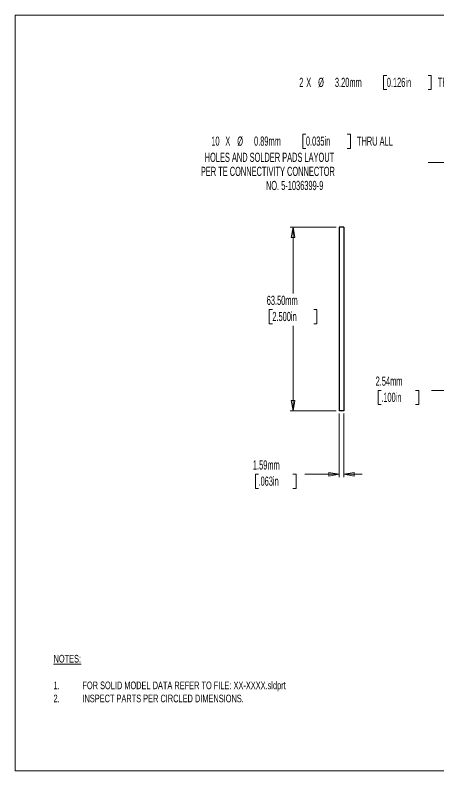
# Model space of a CAD drawing. Header units: millimetres. Extents: x 11 to 423, y 8 to 270.
# Drawn here: x 10.9 to 157.6, y 8.3 to 269.9 of the extents above; entities that cross this region are included whole.
import ezdxf

# ---------------------------------------------------------------- set-up
doc = ezdxf.new("R2010")
doc.units = ezdxf.units.MM
doc.styles.add('SLDTEXTSTYLE0', font='TXT', dxfattribs={"width": 0.605})
doc.dimstyles.new('SLDDIMSTYLE4', dxfattribs={"dimtxt": 3.175, "dimasz": 3.556, "dimexe": 0, "dimexo": 0.0625, "dimgap": 0.79375, "dimtad": 0, "dimtih": 1, "dimtoh": 1, "dimdec": 4, "dimrnd": 1e-09, "dimdsep": 46, "dimtxsty": 'SLDTEXTSTYLE0', "dimblk1": 'NONE', "dimblk2": 'CLOSED', "dimsah": 1, "dimcen": 0, "dimadec": 0, "dimazin": 2, "dimtfac": 1, "dimtmove": 0, "dimatfit": 3, "dimldrblk": 'NONE', "dimfxl": 1, "dimfrac": 2, "dimtolj": 1, "dimtzin": 12, "dimarcsym": 0})
doc.dimstyles.new('SLDDIMSTYLE5', dxfattribs={"dimtxt": 3.175, "dimasz": 3.556, "dimexe": 0, "dimexo": 0.0625, "dimgap": 0.79375, "dimtad": 0, "dimtih": 1, "dimtoh": 1, "dimrnd": 1e-09, "dimzin": 12, "dimdsep": 46, "dimtxsty": 'SLDTEXTSTYLE0', "dimblk1": 'CLOSED', "dimblk2": 'CLOSED', "dimsah": 1, "dimcen": 0.09, "dimadec": 0, "dimazin": 3, "dimtfac": 1, "dimtmove": 0, "dimatfit": 0, "dimldrblk": 'CLOSED', "dimfxl": 1, "dimfrac": 2, "dimtolj": 1, "dimtzin": 12, "dimarcsym": 0})
doc.dimstyles.new('SLDDIMSTYLE6', dxfattribs={"dimtxt": 3.175, "dimasz": 3.556, "dimexe": 0, "dimexo": 0.0625, "dimgap": 0.79375, "dimtad": 0, "dimtih": 1, "dimtoh": 1, "dimdec": 4, "dimrnd": 1e-09, "dimzin": 12, "dimdsep": 46, "dimtxsty": 'SLDTEXTSTYLE0', "dimblk1": 'NONE', "dimblk2": 'CLOSED', "dimsah": 1, "dimcen": 0, "dimadec": 0, "dimazin": 3, "dimtfac": 1, "dimtmove": 0, "dimatfit": 3, "dimldrblk": 'NONE', "dimfxl": 1, "dimfrac": 2, "dimtolj": 1, "dimtzin": 12, "dimarcsym": 0})
doc.dimstyles.new('SLDDIMSTYLE8', dxfattribs={"dimtxt": 3.175, "dimasz": 3.556, "dimexe": 0, "dimexo": 0.0625, "dimgap": 0.79375, "dimtad": 0, "dimtih": 1, "dimtoh": 1, "dimrnd": 1e-09, "dimzin": 4, "dimdsep": 46, "dimtxsty": 'SLDTEXTSTYLE0', "dimblk1": 'CLOSED', "dimblk2": 'CLOSED', "dimsah": 1, "dimcen": 0.09, "dimadec": 0, "dimazin": 1, "dimtfac": 1, "dimtofl": 0, "dimtmove": 0, "dimatfit": 3, "dimldrblk": 'CLOSED', "dimfxl": 1, "dimfrac": 2, "dimtolj": 1, "dimtzin": 12, "dimarcsym": 0})

# ---------------------------------------------------------------- blocks, each defined once
blk = doc.blocks.new('SW_NOTE_0')
at = {"color": 0, "linetype": 'Continuous', "lineweight": 0, "attachment_point": 1, "style": 'SLDTEXTSTYLE0'}
for s, insert, char_height in [('\\LNOTES:', (0, 3.41), 2.646), ('1.', (0, -5.82), 2.646), ('FOR SOLID MODEL DATA REFER TO FILE: XX-XXXX.sldprt', (10, -5.82), 2.6458), ('2.', (0, -10.35), 2.646), ('INSPECT PARTS PER CIRCLED DIMENSIONS.', (10, -10.35), 2.6458)]:
    blk.add_mtext(s, dxfattribs=dict(at, insert=insert, char_height=char_height))
blk = doc.blocks.new('_CLOSED')
at = {"color": 0, "linetype": 'ByBlock', "lineweight": -2}
for p, q in [((-1, 0.166667), (0, 0)), ((-1, 0.166667), (-1, -0.166667)), ((0, 0), (-1, -0.166667)), ((0, 0), (-1, 0))]:
    blk.add_line(p, q, dxfattribs=at)
blk = doc.blocks.new('_D_11')
at = {"color": 7, "linetype": 'Continuous', "lineweight": 18}
for p, q in [((111.58, 228.62), (110.48, 228.62)), ((110.48, 228.62), (110.48, 223.75)), ((125.89, 228.62), (126.98, 228.62)), ((126.98, 228.62), (126.98, 223.75)), ((110.48, 223.75), (111.58, 223.75)), ((126.98, 223.75), (125.89, 223.75)), ((160.32, 218.87), (153.97, 218.87)), ((176.51, 174.22), (160.32, 218.87))]:
    blk.add_line(p, q, dxfattribs=at)
at = {"color": 7, "linetype": 'Continuous', "lineweight": 18, "xscale": 3.556, "yscale": 3.556, "rotation": 289.9333431468}
blk.add_blockref('_CLOSED', (176.51, 174.22, -0.82), dxfattribs=at)
at = {"color": 7, "linetype": 'Continuous', "lineweight": 18, "attachment_point": 1, "style": 'SLDTEXTSTYLE0'}
for s, insert, char_height in [('10', (78.82, 227.84), 3.175), ('X', (83.67, 227.84), 3.17), ('%%c', (87.8, 227.83), 3.175), ('0.89mm', (93.62, 227.84), 3.175), ('0.035in', (111.58, 227.84), 3.175), ('THRU ALL', (129.26, 227.84), 3.175), ('HOLES AND SOLDER PADS LAYOUT', (76.54, 222.24), 3.175), ('PER TE CONNECTIVITY CONNECTOR', (75.22, 217.37), 3.175), ('NO. 5-1036399-9', (97.75, 212.49), 3.175)]:
    blk.add_mtext(s, dxfattribs=dict(at, insert=insert, char_height=char_height))
blk = doc.blocks.new('_NONE')
blk = doc.blocks.new('_D_12')
at = {"color": 7, "linetype": 'Continuous', "lineweight": 18}
for p, q in [((161.48, 153.48), (161.48, 159.83)), ((175.66, 153.48), (160.48, 153.48)), ((175.66, 150.94), (160.48, 150.94)), ((161.48, 139.96), (161.48, 150.94)), ((137.67, 139.95), (136.58, 139.95)), ((136.58, 139.95), (136.58, 135.08)), ((149.55, 139.95), (150.64, 139.95)), ((150.64, 139.95), (150.64, 135.08)), ((155.13, 139.96), (161.48, 139.96)), ((136.58, 135.08), (137.67, 135.08)), ((150.64, 135.08), (149.55, 135.08))]:
    blk.add_line(p, q, dxfattribs=at)
at = {"color": 7, "linetype": 'Continuous', "lineweight": 18, "xscale": 3.556, "yscale": 3.556}
for p, rotation in [((161.48, 153.48, -0.82), 270), ((161.48, 150.94, -0.82), 90)]:
    blk.add_blockref('_CLOSED', p, dxfattribs=dict(at, rotation=rotation))
at = {"color": 7, "linetype": 'Continuous', "lineweight": 18, "char_height": 3.175, "attachment_point": 1, "style": 'SLDTEXTSTYLE0'}
for s, insert in [('2.54mm', (135.73, 144.77)), ('.100in', (137.67, 139.17))]:
    blk.add_mtext(s, dxfattribs=dict(at, insert=insert))
blk = doc.blocks.new('_D_13')
at = {"color": 7, "linetype": 'Continuous', "lineweight": 18}
for p, q in [((139.59, 248.95), (138.5, 248.95)), ((138.5, 248.95), (138.5, 244.08)), ((153.9, 248.95), (154.99, 248.95)), ((154.99, 248.95), (154.99, 244.08)), ((184.73, 246.51), (178.38, 246.51)), ((208.96, 177.44), (184.73, 246.51)), ((138.5, 244.08), (139.59, 244.08)), ((154.99, 244.08), (153.9, 244.08))]:
    blk.add_line(p, q, dxfattribs=at)
at = {"color": 7, "linetype": 'Continuous', "lineweight": 18, "xscale": 3.556, "yscale": 3.556, "rotation": 289.3315020205}
blk.add_blockref('_CLOSED', (208.96, 177.44, -0.82), dxfattribs=at)
at = {"color": 7, "linetype": 'Continuous', "lineweight": 18, "attachment_point": 1, "style": 'SLDTEXTSTYLE0'}
for s, insert, char_height in [('2', (109.26, 248.17), 3.17), ('X', (111.69, 248.17), 3.17), ('%%c', (115.81, 248.16), 3.175), ('3.20mm', (121.63, 248.17), 3.175), ('0.126in', (139.59, 248.17), 3.175), ('THRU ALL', (157.28, 248.17), 3.175)]:
    blk.add_mtext(s, dxfattribs=dict(at, insert=insert, char_height=char_height))
blk = doc.blocks.new('_D_15')
at = {"color": 7, "linetype": 'Continuous', "lineweight": 18}
for p, q in [((123.11, 131.94), (123.11, 109.94)), ((124.7, 131.94), (124.7, 109.94)), ((95.17, 110.94), (94.08, 110.94)), ((94.08, 110.94), (94.08, 106.07)), ((107.05, 110.94), (108.15, 110.94)), ((108.15, 110.94), (108.15, 106.07)), ((123.11, 110.94), (111.18, 110.94)), ((124.7, 110.94), (131.05, 110.94)), ((94.08, 106.07), (95.17, 106.07)), ((108.15, 106.07), (107.05, 106.07))]:
    blk.add_line(p, q, dxfattribs=at)
at = {"color": 7, "linetype": 'Continuous', "lineweight": 18, "xscale": 3.556, "yscale": 3.556}
blk.add_blockref('_CLOSED', (123.11, 110.94, 25.4), dxfattribs=at)
at = {"color": 7, "linetype": 'Continuous', "lineweight": 18, "xscale": 3.556, "yscale": 3.556, "rotation": 180}
blk.add_blockref('_CLOSED', (124.7, 110.94, 25.4), dxfattribs=at)
at = {"color": 7, "linetype": 'Continuous', "lineweight": 18, "char_height": 3.175, "attachment_point": 1, "style": 'SLDTEXTSTYLE0'}
for s, insert in [('1.59mm', (93.23, 115.76)), ('.063in', (95.17, 110.16))]:
    blk.add_mtext(s, dxfattribs=dict(at, insert=insert))
blk = doc.blocks.new('_D_16')
at = {"color": 7, "linetype": 'Continuous', "lineweight": 18}
for p, q in [((122.11, 196.44), (106.11, 196.44)), ((107.11, 196.44), (107.11, 173.53)), ((99.96, 167.92), (98.87, 167.92)), ((98.87, 167.92), (98.87, 163.05)), ((114.27, 167.92), (115.36, 167.92)), ((115.36, 167.92), (115.36, 163.05)), ((98.87, 163.05), (99.96, 163.05)), ((107.11, 132.94), (107.11, 162.32)), ((115.36, 163.05), (114.27, 163.05)), ((122.11, 132.94), (106.11, 132.94))]:
    blk.add_line(p, q, dxfattribs=at)
at = {"color": 7, "linetype": 'Continuous', "lineweight": 18, "xscale": 3.556, "yscale": 3.556}
for p, rotation in [((107.11, 196.44, 25.4), 90), ((107.11, 132.94, 25.4), 270)]:
    blk.add_blockref('_CLOSED', p, dxfattribs=dict(at, rotation=rotation))
at = {"color": 7, "linetype": 'Continuous', "lineweight": 18, "char_height": 3.175, "attachment_point": 1, "style": 'SLDTEXTSTYLE0'}
for s, insert in [('63.50mm', (98.02, 172.74)), ('2.500in', (99.96, 167.14))]:
    blk.add_mtext(s, dxfattribs=dict(at, insert=insert))

msp = doc.modelspace()

# ---------------------------------------------------------------- linework, layer by layer
at = {"color": 7, "linetype": 'Continuous', "lineweight": 18}
for p, q in [((10.87306, 269.85291), (423.03369, 269.85291)), ((10.87306, 8.30901), (10.87306, 269.85291)), ((10.87306, 8.30901), (423.03369, 8.30901))]:
    msp.add_line(p, q, dxfattribs=at)
at = {"color": 7, "linetype": 'Continuous', "lineweight": 25}
for p, q in [((124.69926, 196.44429), (123.11176, 196.44429)), ((123.11176, 196.44429), (123.11176, 132.94429)), ((124.69926, 196.44429), (124.69926, 132.94429)), ((124.74926, 139.44429), (124.69926, 139.44429)), ((124.74926, 139.44429), (124.74926, 137.79429)), ((124.74926, 137.79429), (124.69926, 137.79429)), ((124.74926, 135.79429), (124.69926, 135.79429)), ((124.74926, 133.94429), (124.69926, 133.94429)), ((124.74926, 135.79429), (124.74926, 133.94429)), ((124.69926, 132.94429), (123.11176, 132.94429))]:
    msp.add_line(p, q, dxfattribs=at)

# ---------------------------------------------------------------- block references
at = {"color": 7, "linetype": 'Continuous', "lineweight": 0}
msp.add_blockref('SW_NOTE_0', (24.18441, 45.0453), dxfattribs=at)

# ---------------------------------------------------------------- dimensions: what is measured, and where the dimension line sits
at = {"color": 7, "linetype": 'Continuous', "lineweight": 18}
for p1, p2, text, dimstyle, picture, middle in [((210.02179, 174.42449), (208.96248, 177.44408), '2X <> THRU ALL\\P', 'SLDDIMSTYLE6', '_D_13', (143.8231, 246.51499)), ((176.81367, 173.38642), (176.51059, 174.22216), '10X <> THRU ALL\\PHOLES AND SOLDER PADS LAYOUT\\PPER TE CONNECTIVITY CONNECTOR\\PNO. 5-1036399-9', 'SLDDIMSTYLE4', '_D_11', (114.5931, 218.87385))]:
    dim = msp.add_diameter_dim_2p(p1=p1, p2=p2, text=text, dimstyle=dimstyle, dxfattribs=at)
    dim.commit()
    dim.dimension.update_dxf_attribs({"geometry": picture, "text_midpoint": middle, "dimtype": 163})
for base, p1, p2, dimstyle, picture, middle in [((107.11176, 132.94429), (123.11176, 196.44429), (123.11176, 132.94429), 'SLDDIMSTYLE8', '_D_16', (107.11176, 167.92832)), ((161.47861, 153.48429), (176.66213, 150.94429), (176.66213, 153.48429), 'SLDDIMSTYLE5', '_D_12', (161.47861, 139.95698))]:
    dim = msp.add_linear_dim(base=base, p1=p1, p2=p2, angle=90, dimstyle=dimstyle, dxfattribs=at)
    dim.commit()
    dim.dimension.update_dxf_attribs({"geometry": picture, "text_midpoint": middle, "dimtype": 160})
dim = msp.add_linear_dim(base=(124.69926, 110.94429), p1=(123.11176, 132.94429), p2=(124.69926, 132.94429), dimstyle='SLDDIMSTYLE5', dxfattribs=at)
dim.commit()
dim.dimension.update_dxf_attribs({"geometry": '_D_15', "text_midpoint": (101.11176, 110.94429), "dimtype": 160})

doc.saveas('drawing.dxf')
